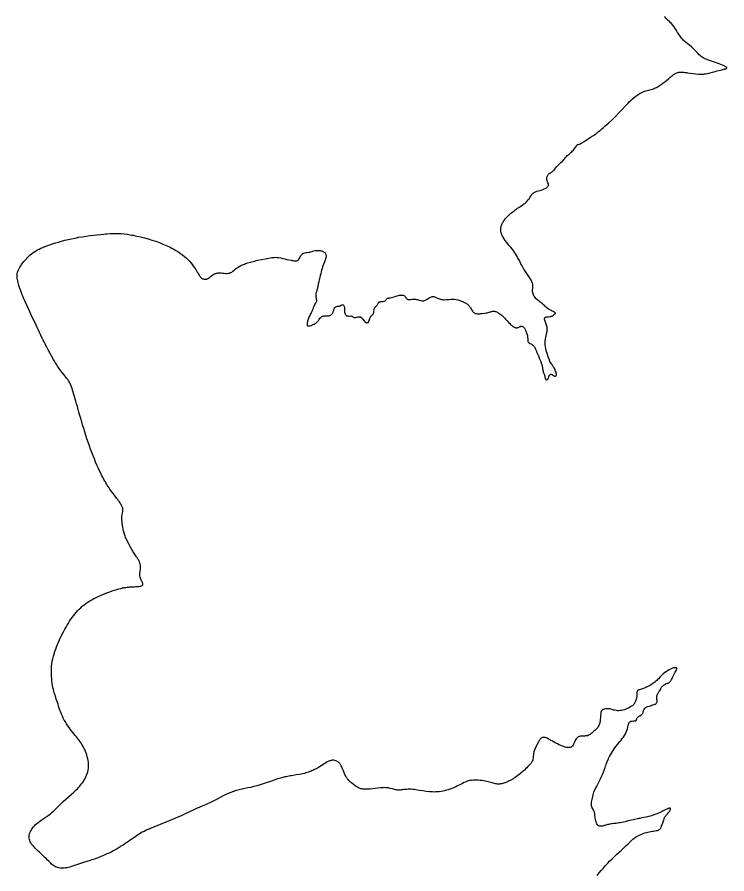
# Model space of a CAD drawing. Header units: millimetres. Extents: x -2455 to 4872, y -929 to 8563.
# Drawn here: x -646 to 1320, y 1444 to 3817 of the extents above; entities that cross this region are included whole.
import ezdxf

# ---------------------------------------------------------------- set-up
doc = ezdxf.new("R2010")
doc.units = ezdxf.units.MM
doc.layers.add('178', color=7, linetype='Continuous')

msp = doc.modelspace()

# ---------------------------------------------------------------- linework, layer by layer
at = {"layer": '178', "elevation": 178}
msp.add_lwpolyline([(960.8, 1439.7), (966.3, 1446.6), (971.8, 1453.3), (977.6, 1460), (983.5, 1466.6), (989.7, 1473.1), (995.9, 1479.6), (1002.3, 1485.9), (1008.7, 1492), (1015, 1498), (1027.7, 1509.7), (1033.9, 1515.5), (1040, 1521.5), (1045.9, 1527.3), (1048.8, 1530.1), (1051.6, 1532.8), (1054.4, 1535.4), (1057, 1537.8), (1059.6, 1540), (1062.1, 1542), (1064.5, 1543.8), (1066.8, 1545.5), (1069.1, 1546.9), (1071.2, 1548.2), (1075.5, 1550.4), (1079.6, 1552.3), (1088.1, 1555.6), (1092.3, 1557.1), (1096.6, 1558.4), (1100.8, 1559.6), (1104.9, 1560.5), (1109, 1561.2), (1112.9, 1561.8), (1116.7, 1562.4), (1120.4, 1563), (1123.9, 1563.6), (1127.1, 1564.4), (1129.9, 1565.3), (1131.2, 1565.9), (1132.3, 1566.4), (1133.3, 1567.1), (1134.1, 1567.8), (1134.8, 1568.6), (1135.4, 1569.4), (1136.5, 1571.3), (1137.3, 1573.5), (1138.3, 1576), (1139.4, 1578.7), (1142, 1584.8), (1143.2, 1587.8), (1144.2, 1590.7), (1145, 1593.3), (1145.7, 1595.8), (1146.4, 1598), (1147.2, 1600.1), (1148.2, 1602.1), (1149.6, 1604), (1151.1, 1605.9), (1152.7, 1607.6), (1156.1, 1611.1), (1159.3, 1614.5), (1160.6, 1616.3), (1161.8, 1618.2), (1162.7, 1620.1), (1163.3, 1622), (1163.5, 1622.9), (1163.5, 1623.7), (1163.4, 1624.4), (1163.2, 1624.9), (1162.8, 1625.4), (1162.3, 1625.6), (1161.7, 1625.7), (1160.9, 1625.7), (1160, 1625.6), (1159, 1625.3), (1157.8, 1624.9), (1156.5, 1624.5), (1155.2, 1623.9), (1153.7, 1623.2), (1150.6, 1621.7), (1147.1, 1620), (1143.6, 1618.2), (1140, 1616.4), (1136.6, 1614.8), (1129.9, 1611.8), (1126.4, 1610.4), (1122.5, 1609), (1120.4, 1608.2), (1118.1, 1607.4), (1113.1, 1605.8), (1107.8, 1604.1), (1102.2, 1602.5), (1096.5, 1601), (1090.8, 1599.7), (1084.9, 1598.6), (1081.8, 1598.1), (1078.7, 1597.5), (1075.3, 1596.9), (1071.8, 1596.2), (1068.1, 1595.4), (1064.2, 1594.6), (1060, 1593.6), (1055.7, 1592.6), (1046.7, 1590.5), (1037.6, 1588.4), (1033.1, 1587.4), (1028.7, 1586.5), (1024.4, 1585.6), (1020.3, 1584.9), (1016.4, 1584.3), (1012.6, 1583.8), (1008.9, 1583.3), (1005.5, 1582.9), (1002.1, 1582.4), (998.9, 1582), (995.8, 1581.5), (992.8, 1580.9), (990, 1580.3), (987.3, 1579.6), (984.6, 1578.9), (982.1, 1578.2), (979.8, 1577.6), (977.5, 1576.9), (975.4, 1576.4), (973.5, 1576), (971.7, 1575.7), (970, 1575.6), (968.5, 1575.7), (967.1, 1575.9), (965.8, 1576.3), (964.7, 1576.8), (963.6, 1577.5), (962.7, 1578.2), (961, 1580.1), (959.5, 1582.3), (958.2, 1584.7), (957.2, 1587.6), (956.3, 1590.8), (955.9, 1592.5), (955.6, 1594.4), (955.2, 1598.4), (954.4, 1607), (953.8, 1611.1), (953.4, 1613.1), (952.9, 1615), (952.3, 1616.7), (951.6, 1618.3), (950, 1621.3), (948.5, 1624.1), (947, 1626.8), (945.9, 1629.6), (945.1, 1632.5), (944.7, 1635.5), (944.6, 1638.8), (944.9, 1642.3), (945.4, 1646.1), (946.2, 1650.2), (947.2, 1654.3), (948.3, 1658.4), (949.3, 1662.3), (950.4, 1666.1), (951.6, 1670), (952.3, 1672.1), (953.2, 1674.3), (954.2, 1676.7), (955.4, 1679.3), (956.7, 1682.1), (958.2, 1685.2), (960, 1688.5), (961.8, 1692), (963.7, 1695.7), (965.7, 1699.5), (969.7, 1707.4), (973.5, 1715.5), (975.2, 1719.5), (976.8, 1723.5), (979.8, 1731.3), (982.4, 1738.8), (983.7, 1742.4), (984.9, 1745.8), (986.1, 1749.1), (987.3, 1752.3), (988.5, 1755.3), (989.7, 1758.1), (992.1, 1763.5), (994.6, 1768.5), (997.3, 1773.4), (1000.1, 1778.3), (1003.1, 1783.2), (1006.3, 1788.1), (1009.6, 1792.9), (1012.9, 1797.4), (1016.4, 1801.8), (1023.3, 1810.1), (1026.7, 1814.2), (1029.9, 1818.5), (1033.1, 1822.9), (1036, 1827.5), (1038.6, 1832), (1040.9, 1836.6), (1041.8, 1838.9), (1042.6, 1841.1), (1044, 1845.5), (1044.6, 1847.5), (1045, 1849.5), (1045.5, 1851.3), (1045.8, 1853.1), (1046.2, 1854.6), (1046.5, 1856), (1046.8, 1857.2), (1047, 1858.2), (1047.3, 1859.1), (1047.5, 1859.8), (1048, 1861), (1048.5, 1861.9), (1049.1, 1862.6), (1050.2, 1863.9), (1051.6, 1865), (1053.1, 1866), (1054, 1866.4), (1055, 1866.7), (1056.2, 1866.9), (1057.6, 1867.1), (1060.6, 1867.3), (1063.7, 1867.3), (1065.1, 1867.4), (1066.4, 1867.6), (1067.5, 1867.9), (1068.4, 1868.4), (1069, 1869.3), (1069.5, 1870.3), (1070.1, 1872.9), (1070.5, 1874.3), (1071.1, 1875.7), (1071.8, 1876.9), (1072.7, 1878.1), (1073.7, 1879.1), (1074.9, 1879.9), (1077.7, 1881.3), (1079.2, 1881.9), (1080.7, 1882.7), (1082.2, 1883.8), (1083.6, 1885.1), (1084.9, 1886.5), (1086, 1887.9), (1086.9, 1889.3), (1087.5, 1890.6), (1087.9, 1891.9), (1088.1, 1893), (1088.7, 1895.4), (1089.2, 1896.7), (1089.7, 1898.1), (1091.2, 1900.6), (1092, 1901.7), (1092.9, 1902.8), (1093.8, 1903.7), (1095, 1904.5), (1096.3, 1905.3), (1097.8, 1906.1), (1101.1, 1907.4), (1104.5, 1908.6), (1107.7, 1909.7), (1110.9, 1910.7), (1112.8, 1911.2), (1114.7, 1911.7), (1118.6, 1912.9), (1120.3, 1913.5), (1121.8, 1914.3), (1123.1, 1915.2), (1124.1, 1916.1), (1124.9, 1917.2), (1125.6, 1918.4), (1126.1, 1919.6), (1126.5, 1920.9), (1126.7, 1922.4), (1126.7, 1923.9), (1126.5, 1925.5), (1126.1, 1927.2), (1125.8, 1929), (1125.5, 1930.8), (1125.5, 1932.8), (1125.7, 1934.9), (1126.1, 1937), (1126.7, 1939.2), (1127.4, 1941.2), (1128.2, 1943.2), (1129.1, 1945), (1130, 1946.6), (1130.8, 1948.1), (1131.7, 1949.3), (1132.6, 1950.4), (1133.5, 1951.3), (1135, 1953), (1135.6, 1953.8), (1136.2, 1954.7), (1137.1, 1956.9), (1137.9, 1959), (1138.8, 1961.1), (1139.4, 1962), (1140.1, 1962.9), (1141, 1963.8), (1142, 1964.5), (1144.1, 1966), (1146, 1967.4), (1147.6, 1968.7), (1148.5, 1969.3), (1149.6, 1969.8), (1150.9, 1970.3), (1152.3, 1970.8), (1155.4, 1971.8), (1157.1, 1972.4), (1158.6, 1973.1), (1160.2, 1974), (1161.6, 1975.1), (1163, 1976.5), (1164.2, 1978.1), (1165.4, 1980.1), (1166.6, 1982.4), (1167.8, 1985.1), (1169.3, 1988.1), (1171, 1991.5), (1172.7, 1995.1), (1174.6, 1998.7), (1176.4, 2002.1), (1178.1, 2005.1), (1178.8, 2006.5), (1179.5, 2007.7), (1180.1, 2008.9), (1180.6, 2010), (1180.9, 2010.9), (1181.1, 2011.8), (1181.1, 2012.6), (1180.9, 2013.2), (1180.5, 2013.8), (1179.9, 2014.2), (1179.1, 2014.6), (1178.1, 2014.8), (1177, 2014.9), (1175.7, 2014.9), (1174.3, 2014.8), (1172.7, 2014.5), (1171.1, 2014.1), (1169.4, 2013.6), (1167.5, 2012.9), (1165.6, 2012.1), (1161.7, 2010.3), (1157.8, 2008.1), (1153.9, 2005.7), (1150.2, 2003.1), (1146.7, 2000.5), (1143.4, 1997.8), (1140.4, 1995.2), (1137.6, 1992.4), (1135, 1989.7), (1130.1, 1984.4), (1127.8, 1981.9), (1125.4, 1979.5), (1123, 1977.2), (1120.5, 1975), (1117.8, 1972.9), (1114.7, 1970.8), (1111.3, 1968.8), (1107.7, 1966.8), (1104.1, 1964.9), (1100.6, 1963.1), (1099, 1962.3), (1097.5, 1961.6), (1096.2, 1960.9), (1095, 1960.3), (1092.9, 1959.2), (1091, 1958.3), (1089.1, 1957.5), (1087.1, 1956.7), (1082.5, 1955.1), (1080.1, 1954.4), (1078, 1953.8), (1076, 1953.2), (1074.4, 1952.7), (1073.1, 1952.1), (1072.1, 1951.3), (1071.4, 1950.2), (1070.9, 1948.7), (1070.6, 1946.8), (1070.4, 1944.7), (1070.3, 1940.2), (1069.9, 1935.7), (1069.2, 1931.2), (1068, 1926.7), (1066.5, 1922.4), (1065, 1918.3), (1064.2, 1916.5), (1063.2, 1914.7), (1061.9, 1913), (1060.3, 1911.3), (1058.2, 1909.7), (1055.7, 1908.1), (1052.9, 1906.5), (1049.9, 1904.9), (1046.7, 1903.2), (1043.3, 1901.5), (1039.8, 1899.9), (1036.1, 1898.4), (1032.2, 1897.2), (1028.2, 1896.4), (1024.2, 1895.9), (1020.2, 1895.7), (1016.4, 1895.8), (1012.9, 1896.3), (1009.7, 1896.9), (1006.8, 1897.7), (1001.3, 1899.4), (998.5, 1900.1), (995.7, 1900.6), (992.9, 1900.9), (989.9, 1901), (986.9, 1900.9), (983.7, 1900.6), (980.6, 1900), (977.6, 1899.2), (976.3, 1898.7), (975.1, 1898.1), (974.1, 1897.5), (973.2, 1896.7), (972.5, 1895.8), (971.9, 1894.9), (971.5, 1893.8), (971.1, 1892.7), (970.8, 1891.4), (970.6, 1890.1), (970.3, 1887.1), (970, 1883.6), (969.7, 1879.9), (969.4, 1876.1), (969.1, 1872.4), (968.7, 1869), (968.4, 1866.1), (968.1, 1863.5), (967.6, 1861.2), (966.9, 1859), (966.1, 1856.8), (964.9, 1854.4), (963.5, 1851.9), (961.8, 1849.4), (959.8, 1846.9), (957.6, 1844.5), (955.2, 1842.2), (950.2, 1837.8), (945.3, 1833.7), (943, 1831.8), (940.6, 1830), (938.3, 1828.5), (935.8, 1827.4), (933.3, 1826.6), (930.6, 1826.1), (927.8, 1825.9), (924.9, 1825.7), (919, 1825.6), (916, 1825.4), (913.1, 1825), (910.4, 1824.2), (908, 1823.1), (905.7, 1821.5), (903.7, 1819.7), (902, 1817.6), (900.5, 1815.3), (899.3, 1812.9), (898.3, 1810.4), (896.2, 1805.3), (895.1, 1802.7), (893.7, 1800.3), (892.1, 1798), (891.2, 1797.1), (890.3, 1796.2), (889.2, 1795.4), (888.1, 1794.8), (886.8, 1794.3), (885.5, 1793.9), (884.1, 1793.7), (882.6, 1793.6), (881, 1793.6), (879.3, 1793.8), (875.9, 1794.3), (872.1, 1795.1), (868.2, 1796.3), (864.1, 1797.7), (859.8, 1799.4), (855.4, 1801.3), (850.7, 1803.6), (846, 1806.1), (841.3, 1808.7), (836.7, 1811.3), (832.4, 1813.7), (830.5, 1814.8), (828.6, 1815.9), (826.8, 1816.9), (825.1, 1817.8), (821.9, 1819.3), (819.1, 1820.5), (816.5, 1821.3), (814.2, 1821.8), (812.1, 1821.9), (810.2, 1821.7), (808.5, 1821.1), (806.9, 1820.4), (805.3, 1819.4), (803.9, 1818.1), (802.5, 1816.7), (801.2, 1815), (799.8, 1813.1), (798.5, 1810.9), (797.1, 1808.6), (795.7, 1806.1), (794.3, 1803.3), (791.5, 1797.4), (790.1, 1794.4), (788.8, 1791.6), (787.7, 1789), (786.7, 1786.7), (785.8, 1784.4), (785.1, 1782.3), (784.6, 1780.3), (784.2, 1778.2), (783.7, 1774), (783.5, 1769.8), (783.2, 1765.6), (782.6, 1761.3), (782.1, 1759.2), (781.7, 1758.1), (781.3, 1757), (780.6, 1755.7), (779.8, 1754.2), (778.7, 1752.6), (777.3, 1750.8), (775.6, 1748.8), (773.6, 1746.5), (771.2, 1743.8), (768.5, 1741), (765.5, 1737.9), (762.2, 1734.8), (758.8, 1731.5), (755.2, 1728.2), (747.9, 1721.8), (744.1, 1718.7), (740.5, 1715.9), (736.9, 1713.3), (733.3, 1710.8), (729.9, 1708.5), (726.5, 1706.4), (723.1, 1704.5), (719.8, 1702.7), (716.6, 1701.1), (713.5, 1699.6), (710.4, 1698.2), (707.4, 1697), (704.5, 1695.9), (701.6, 1694.9), (698.7, 1694.1), (695.9, 1693.4), (693, 1693), (690.2, 1692.7), (687.4, 1692.6), (684.6, 1692.7), (681.7, 1693), (678.7, 1693.5), (675.7, 1694.1), (672.6, 1694.9), (669.4, 1695.8), (666, 1696.7), (662.4, 1697.7), (658.5, 1698.7), (654.5, 1699.6), (650.2, 1700.6), (645.6, 1701.4), (640.9, 1702.2), (636, 1702.8), (631.1, 1703.2), (626.2, 1703.5), (621.3, 1703.6), (616.5, 1703.4), (611.9, 1702.9), (607.4, 1702.2), (603.2, 1701.1), (599.1, 1699.8), (595.2, 1698.2), (591.3, 1696.5), (587.4, 1694.6), (579.6, 1690.6), (575.5, 1688.5), (571.3, 1686.4), (566.8, 1684.4), (562.2, 1682.4), (557.5, 1680.5), (552.7, 1678.7), (547.7, 1677), (542.8, 1675.5), (537.8, 1674.2), (532.9, 1673), (528, 1672.1), (523.2, 1671.4), (518.5, 1670.9), (513.9, 1670.6), (509.3, 1670.5), (504.7, 1670.6), (500.2, 1670.8), (495.7, 1671.2), (486.5, 1672.3), (477.2, 1673.7), (467.8, 1675.2), (458.5, 1676.6), (453.9, 1677.2), (449.4, 1677.7), (445, 1678), (440.7, 1678.1), (436.6, 1678), (432.6, 1677.8), (428.8, 1677.5), (425, 1677.1), (421.4, 1676.7), (417.9, 1676.3), (414.6, 1676), (411.3, 1675.9), (408.2, 1675.9), (405.1, 1676.2), (402.1, 1676.7), (399.2, 1677.4), (393.4, 1679), (387.5, 1680.6), (384.5, 1681.3), (381.4, 1682), (378.2, 1682.4), (374.8, 1682.6), (371.4, 1682.7), (367.8, 1682.6), (360.6, 1682.1), (353.2, 1681.3), (345.9, 1680.4), (338.7, 1679.5), (331.7, 1678.7), (328.4, 1678.4), (325.1, 1678.2), (322, 1678.1), (319, 1678.1), (316.2, 1678.1), (313.5, 1678.3), (311, 1678.7), (308.5, 1679.1), (306.2, 1679.7), (303.9, 1680.5), (301.7, 1681.3), (299.5, 1682.3), (297.2, 1683.5), (295, 1684.8), (292.6, 1686.2), (290.2, 1687.8), (285.4, 1691.2), (280.6, 1695), (276.1, 1699), (274.1, 1700.9), (272.2, 1702.9), (270.5, 1704.8), (269, 1706.7), (267.6, 1708.6), (266.3, 1710.5), (264, 1714.5), (261.9, 1718.9), (260.8, 1721.3), (259.7, 1723.9), (257.5, 1729.3), (255.2, 1734.9), (252.8, 1740.2), (251.6, 1742.7), (250.3, 1745), (249.1, 1747.1), (247.8, 1748.9), (246.5, 1750.5), (245.1, 1751.9), (243.8, 1753.1), (242.4, 1754.2), (241, 1755.1), (239.6, 1755.9), (236.8, 1757.1), (233.9, 1758), (230.8, 1758.5), (229.3, 1758.6), (227.7, 1758.6), (226, 1758.5), (224.3, 1758.2), (222.6, 1757.8), (220.8, 1757.3), (218.9, 1756.6), (217, 1755.8), (213, 1753.9), (208.8, 1751.5), (204.6, 1748.9), (200.2, 1746.1), (195.7, 1743.1), (191, 1740.1), (185.9, 1737), (180.5, 1734), (177.6, 1732.6), (174.6, 1731.1), (171.4, 1729.7), (168.1, 1728.4), (164.7, 1727.1), (161.1, 1725.8), (157.3, 1724.6), (153.4, 1723.4), (149.3, 1722.3), (145.1, 1721.3), (136.2, 1719.5), (127.1, 1717.9), (118.2, 1716.4), (113.9, 1715.7), (109.8, 1715), (106, 1714.4), (102.4, 1713.7), (99, 1713), (95.7, 1712.3), (89.3, 1710.9), (83, 1709.1), (79.7, 1708.2), (76.2, 1707.1), (72.6, 1705.9), (68.8, 1704.7), (64.8, 1703.3), (60.8, 1701.9), (52.4, 1699), (35.1, 1693.2), (26.5, 1690.5), (17.9, 1687.9), (9.5, 1685.6), (1.1, 1683.5), (-7.1, 1681.7), (-15.2, 1680), (-23.2, 1678.4), (-31.1, 1676.6), (-38.9, 1674.5), (-46.7, 1672.1), (-54.5, 1669.2), (-62.1, 1666.1), (-69.7, 1662.6), (-77.1, 1658.8), (-91.7, 1650.9), (-99.1, 1646.9), (-106.6, 1643), (-114.5, 1639.4), (-118.5, 1637.6), (-122.8, 1635.9), (-127.2, 1634), (-131.8, 1632.1), (-136.6, 1630.1), (-141.7, 1628), (-147.2, 1625.6), (-152.9, 1623.1), (-159, 1620.3), (-165.4, 1617.3), (-172.1, 1614.2), (-179.1, 1610.9), (-186.3, 1607.6), (-193.7, 1604.1), (-201.3, 1600.7), (-209, 1597.3), (-224.8, 1590.5), (-240.7, 1584.1), (-248.5, 1581.1), (-256.1, 1578.1), (-263.5, 1575.1), (-270.6, 1572.3), (-277.4, 1569.5), (-280.6, 1568.1), (-283.6, 1566.7), (-286.6, 1565.4), (-289.4, 1564.1), (-294.7, 1561.5), (-299.6, 1558.9), (-304.1, 1556.3), (-308.4, 1553.7), (-312.6, 1551.1), (-320.6, 1545.7), (-324.7, 1542.9), (-328.9, 1539.9), (-333.4, 1536.8), (-338, 1533.6), (-342.8, 1530.3), (-347.8, 1526.9), (-352.9, 1523.5), (-358.1, 1520.2), (-363.5, 1516.9), (-369, 1513.6), (-374.6, 1510.4), (-380.2, 1507.3), (-385.9, 1504.4), (-391.6, 1501.6), (-397.3, 1498.9), (-402.9, 1496.4), (-408.5, 1493.9), (-414.1, 1491.7), (-419.5, 1489.6), (-424.7, 1487.6), (-429.9, 1485.7), (-434.8, 1484), (-439.6, 1482.5), (-444.3, 1481), (-453.3, 1478.2), (-462, 1475.5), (-470.5, 1472.7), (-479, 1469.7), (-487.5, 1466.8), (-495.8, 1464), (-499.9, 1462.8), (-504, 1461.8), (-507.9, 1460.9), (-511.9, 1460.3), (-515.7, 1459.9), (-519.5, 1459.7), (-523.2, 1459.7), (-526.8, 1460), (-530.3, 1460.5), (-533.6, 1461.2), (-536.8, 1462.2), (-539.8, 1463.4), (-542.7, 1464.9), (-545.4, 1466.7), (-548, 1468.7), (-550.6, 1470.9), (-553.3, 1473.4), (-556, 1476), (-558.8, 1478.9), (-561.8, 1482), (-565, 1485.2), (-568.5, 1488.7), (-572.3, 1492.3), (-576.3, 1496), (-584.6, 1503.7), (-588.8, 1507.7), (-592.8, 1511.5), (-596.6, 1515.4), (-600.2, 1519.2), (-603.3, 1522.8), (-604.7, 1524.6), (-606, 1526.3), (-608.3, 1529.7), (-610.1, 1532.9), (-611.4, 1536.1), (-612.4, 1539.2), (-613, 1542.3), (-613.2, 1545.3), (-613.1, 1548.4), (-612.6, 1551.4), (-611.8, 1554.6), (-610.8, 1557.8), (-609.4, 1561), (-607.7, 1564.3), (-605.8, 1567.5), (-603.5, 1570.7), (-601, 1573.9), (-598.2, 1577.1), (-595.2, 1580.2), (-591.9, 1583.2), (-588.3, 1586.1), (-584.5, 1588.9), (-576.5, 1594.4), (-568.3, 1599.9), (-560.3, 1605.4), (-556.4, 1608.3), (-552.8, 1611.2), (-549.2, 1614.3), (-545.8, 1617.4), (-539.3, 1623.8), (-532.8, 1630.4), (-526.1, 1637.2), (-519, 1644), (-511.5, 1650.7), (-503.9, 1657.5), (-496.4, 1664), (-489.2, 1670.4), (-485.7, 1673.6), (-482.4, 1676.7), (-479.2, 1679.8), (-476.1, 1682.9), (-473.2, 1686.1), (-470.3, 1689.4), (-467.6, 1692.8), (-465, 1696.3), (-462.5, 1700.1), (-460.1, 1704), (-457.8, 1708.1), (-455.7, 1712.4), (-453.9, 1716.9), (-452.2, 1721.6), (-450.8, 1726.4), (-449.7, 1731.3), (-448.9, 1736.3), (-448.5, 1741.5), (-448.5, 1746.8), (-448.9, 1752.1), (-449.6, 1757.4), (-450.6, 1762.8), (-451.8, 1768.1), (-453.4, 1773.3), (-455.1, 1778.3), (-457, 1783.2), (-459.1, 1788), (-461.2, 1792.4), (-463.4, 1796.6), (-465.8, 1800.6), (-468.2, 1804.5), (-470.7, 1808.2), (-473.3, 1811.9), (-476.1, 1815.6), (-479, 1819.3), (-482, 1823.1), (-485.2, 1827), (-488.5, 1831.1), (-491.9, 1835.4), (-495.4, 1839.9), (-499, 1844.6), (-502.5, 1849.4), (-506, 1854.3), (-509.3, 1859.4), (-512.6, 1864.6), (-515.6, 1869.9), (-518.4, 1875.4), (-521, 1880.9), (-523.4, 1886.4), (-525.6, 1892), (-527.6, 1897.6), (-529.5, 1903), (-531.3, 1908.4), (-532.9, 1913.6), (-534.6, 1918.6), (-536.1, 1923.5), (-537.7, 1928.1), (-539.2, 1932.5), (-542.1, 1941.2), (-543.4, 1945.6), (-544.7, 1950.2), (-545.9, 1954.9), (-547, 1960), (-548, 1965.3), (-549, 1971.1), (-549.8, 1977.3), (-550.4, 1983.7), (-550.9, 1990.5), (-551.1, 1997.4), (-551.2, 2004.5), (-551, 2011.6), (-550.6, 2018.8), (-549.8, 2025.9), (-548.8, 2032.9), (-547.4, 2039.9), (-545.8, 2046.7), (-543.9, 2053.4), (-541.7, 2060), (-539.4, 2066.6), (-536.9, 2073), (-534.3, 2079.4), (-528.8, 2091.9), (-522.9, 2104.2), (-516.9, 2116.1), (-513.7, 2121.9), (-510.5, 2127.5), (-507.3, 2133.1), (-504, 2138.6), (-500.7, 2143.8), (-497.2, 2149), (-493.8, 2154), (-490.2, 2158.9), (-486.5, 2163.6), (-482.7, 2168.2), (-478.7, 2172.6), (-474.6, 2176.9), (-470.2, 2181), (-465.7, 2185), (-460.9, 2188.9), (-455.8, 2192.6), (-450.6, 2196.3), (-445.1, 2199.7), (-439.5, 2203.1), (-433.6, 2206.3), (-427.6, 2209.4), (-421.5, 2212.4), (-415.1, 2215.2), (-408.7, 2218), (-402.2, 2220.6), (-395.6, 2223.1), (-389.1, 2225.4), (-382.7, 2227.6), (-376.4, 2229.6), (-370.3, 2231.4), (-364.5, 2233.1), (-359.1, 2234.5), (-356.5, 2235.1), (-354, 2235.7), (-351.7, 2236.2), (-349.4, 2236.6), (-345.3, 2237.4), (-341.5, 2238), (-338.1, 2238.4), (-335, 2238.7), (-332.2, 2238.8), (-329.6, 2239), (-327.2, 2239), (-325, 2239.1), (-320.8, 2239.3), (-317, 2239.5), (-313.6, 2239.8), (-310.5, 2240.2), (-307.7, 2240.5), (-305.3, 2240.8), (-303.3, 2241.2), (-301.6, 2241.7), (-300.2, 2242.3), (-299.2, 2243.1), (-298.4, 2244.1), (-298, 2245.3), (-297.9, 2246.6), (-298.1, 2248.1), (-298.7, 2249.7), (-299.4, 2251.5), (-300.4, 2253.3), (-301.5, 2255.4), (-302.6, 2257.6), (-303.7, 2260.1), (-304.7, 2262.8), (-305.6, 2265.8), (-306.1, 2269), (-306.3, 2270.7), (-306.3, 2272.5), (-306.2, 2276.2), (-305.8, 2280.1), (-304.9, 2287.8), (-304.7, 2291.5), (-304.6, 2294.9), (-304.8, 2298.3), (-305.4, 2301.6), (-306.3, 2304.9), (-307.6, 2308.3), (-308.4, 2310.1), (-309.3, 2311.9), (-310.4, 2313.8), (-311.5, 2315.8), (-312.8, 2317.9), (-314.1, 2320.1), (-315.6, 2322.4), (-317.2, 2325), (-318.9, 2327.6), (-320.7, 2330.4), (-324.4, 2336.3), (-328.3, 2342.6), (-332.2, 2349.2), (-336, 2355.9), (-339.6, 2362.7), (-342.8, 2369.4), (-344.3, 2372.7), (-345.7, 2375.9), (-346.9, 2379.1), (-348, 2382.1), (-349, 2385.1), (-349.8, 2388), (-351.2, 2393.6), (-352.2, 2398.9), (-354, 2409.3), (-354.9, 2414.4), (-355.7, 2419.5), (-356.2, 2424.5), (-356.4, 2429.4), (-356.2, 2431.8), (-356, 2434.2), (-355.3, 2438.8), (-354.5, 2443.3), (-353.8, 2447.4), (-353.6, 2449.4), (-353.4, 2451.3), (-353.4, 2453.2), (-353.5, 2455), (-353.8, 2456.8), (-354.3, 2458.6), (-354.9, 2460.5), (-355.8, 2462.4), (-356.8, 2464.5), (-358, 2466.7), (-359.5, 2469.2), (-361.2, 2471.8), (-363.1, 2474.6), (-365.2, 2477.5), (-367.4, 2480.6), (-369.8, 2483.8), (-379.6, 2496.7), (-384.4, 2502.9), (-389.1, 2509.3), (-391.5, 2512.7), (-393.9, 2516.4), (-396.4, 2520.3), (-399.1, 2524.6), (-400.5, 2527), (-401.9, 2529.4), (-403.3, 2531.9), (-404.8, 2534.6), (-406.3, 2537.4), (-407.9, 2540.4), (-409.5, 2543.5), (-411.2, 2546.7), (-414.5, 2553.4), (-418, 2560.6), (-421.5, 2568.2), (-425.1, 2576.1), (-428.7, 2584.4), (-432.3, 2593), (-435.9, 2601.9), (-439.4, 2611.1), (-442.8, 2620.4), (-446.2, 2629.9), (-452.8, 2649.2), (-458.9, 2668.4), (-461.9, 2677.9), (-464.7, 2687.2), (-467.4, 2696.3), (-470, 2705.2), (-472.5, 2713.9), (-474.9, 2722.3), (-477.2, 2730.4), (-479.3, 2738.2), (-481.4, 2745.6), (-483.4, 2752.8), (-485.4, 2759.6), (-487.2, 2766), (-489, 2772.1), (-490.7, 2777.8), (-492.4, 2783.2), (-494.1, 2788.2), (-495.9, 2793), (-497.7, 2797.5), (-499.6, 2801.7), (-501.6, 2805.7), (-503.8, 2809.4), (-506.1, 2813), (-508.6, 2816.4), (-511.3, 2819.9), (-514.2, 2823.5), (-517.3, 2827.3), (-520.6, 2831.4), (-522.4, 2833.6), (-524.2, 2836), (-526, 2838.5), (-527.9, 2841.1), (-529.9, 2843.9), (-531.9, 2846.9), (-534, 2850), (-536.1, 2853.4), (-538.3, 2856.9), (-540.6, 2860.6), (-542.9, 2864.4), (-545.2, 2868.4), (-549.9, 2876.6), (-554.6, 2885.1), (-559.3, 2893.9), (-563.9, 2902.6), (-568.4, 2911.3), (-572.7, 2919.8), (-574.8, 2923.9), (-576.8, 2927.9), (-580.5, 2935.7), (-584.1, 2943), (-587.4, 2950.1), (-590.6, 2956.8), (-593.6, 2963.4), (-596.6, 2969.8), (-602.3, 2982.2), (-608, 2994.5), (-613.7, 3006.7), (-619.4, 3018.8), (-624.8, 3030.7), (-627.4, 3036.5), (-629.8, 3042.2), (-632.1, 3047.7), (-634.2, 3053.1), (-636.2, 3058.4), (-638, 3063.5), (-639.6, 3068.5), (-641.1, 3073.2), (-642.4, 3077.8), (-643.5, 3082.1), (-644.4, 3086.2), (-645.2, 3090.1), (-645.7, 3093.8), (-646.1, 3097.3), (-646.2, 3100.6), (-646.1, 3103.9), (-645.7, 3107.1), (-645, 3110.3), (-644, 3113.6), (-642.6, 3117), (-640.9, 3120.5), (-638.8, 3124.2), (-636.4, 3128.1), (-633.7, 3132), (-630.7, 3136), (-627.6, 3140), (-624.2, 3143.9), (-620.7, 3147.8), (-617.2, 3151.5), (-613.5, 3155), (-609.9, 3158.3), (-606.2, 3161.4), (-602.4, 3164.2), (-598.5, 3167), (-594.4, 3169.5), (-590, 3172), (-585.3, 3174.4), (-580.2, 3176.8), (-574.7, 3179.2), (-571.8, 3180.4), (-568.8, 3181.7), (-565.6, 3182.9), (-562.3, 3184.1), (-555.4, 3186.6), (-548, 3189.1), (-540.2, 3191.6), (-532, 3194), (-523.4, 3196.4), (-514.4, 3198.8), (-505.1, 3201), (-495.5, 3203.1), (-485.5, 3205.1), (-475.4, 3207), (-465.1, 3208.7), (-454.8, 3210.3), (-444.6, 3211.7), (-434.5, 3213), (-424.6, 3214.2), (-415, 3215.2), (-405.8, 3216), (-401.4, 3216.4), (-397.1, 3216.7), (-388.8, 3217.3), (-380.9, 3217.6), (-373.1, 3217.7), (-365.4, 3217.6), (-357.6, 3217.2), (-349.7, 3216.5), (-341.5, 3215.5), (-337.2, 3214.9), (-332.9, 3214.2), (-328.4, 3213.4), (-323.8, 3212.6), (-319, 3211.6), (-314.2, 3210.6), (-304.1, 3208.2), (-293.8, 3205.6), (-283.3, 3202.6), (-272.8, 3199.4), (-262.4, 3196), (-252.2, 3192.4), (-242.3, 3188.5), (-237.6, 3186.5), (-233, 3184.5), (-228.5, 3182.5), (-224.2, 3180.4), (-220, 3178.3), (-215.9, 3176.1), (-212, 3173.9), (-208.3, 3171.7), (-204.7, 3169.5), (-201.2, 3167.3), (-197.8, 3165), (-194.5, 3162.7), (-191.4, 3160.5), (-188.4, 3158.2), (-182.7, 3153.5), (-177.5, 3148.9), (-172.7, 3144.3), (-168.3, 3139.6), (-164.3, 3135.1), (-160.6, 3130.6), (-157.3, 3126.2), (-154.3, 3122), (-151.6, 3118.1), (-149.2, 3114.3), (-147.1, 3110.8), (-145.2, 3107.7), (-143.5, 3104.9), (-142, 3102.4), (-140.7, 3100.3), (-139.5, 3098.5), (-138.3, 3097), (-137.3, 3095.7), (-136.2, 3094.7), (-135.2, 3093.8), (-134.1, 3093.1), (-132.8, 3092.5), (-131.5, 3092), (-130.1, 3091.6), (-128.5, 3091.3), (-127, 3091.1), (-125.3, 3091.1), (-123.7, 3091.2), (-122, 3091.5), (-120.4, 3091.8), (-118.8, 3092.4), (-117.3, 3093.1), (-115.9, 3093.9), (-113.1, 3096), (-110.3, 3098.3), (-107.5, 3100.7), (-104.4, 3103), (-101, 3104.9), (-97.4, 3106.6), (-95.5, 3107.2), (-93.6, 3107.8), (-91.6, 3108.2), (-89.5, 3108.5), (-87.5, 3108.7), (-85.4, 3108.7), (-81.3, 3108.5), (-77.1, 3108), (-73.1, 3107.5), (-69.1, 3107.1), (-65.4, 3107), (-61.8, 3107.3), (-58.4, 3108), (-56.7, 3108.5), (-55.1, 3109.2), (-53.4, 3109.9), (-51.8, 3110.9), (-48.6, 3113.1), (-45.5, 3115.6), (-42.2, 3118.4), (-38.7, 3121.2), (-35.1, 3123.8), (-31.2, 3126.3), (-26.8, 3128.7), (-24.5, 3129.8), (-22, 3130.9), (-19.4, 3132), (-16.6, 3133), (-13.7, 3134.1), (-10.6, 3135.1), (-7.3, 3136.1), (-3.9, 3137.2), (-0.2, 3138.2), (3.6, 3139.3), (7.6, 3140.3), (11.8, 3141.4), (16.2, 3142.4), (20.8, 3143.5), (30.5, 3145.8), (40.4, 3147.8), (45.3, 3148.8), (50.1, 3149.6), (54.7, 3150.3), (59, 3150.9), (63, 3151.3), (66.8, 3151.5), (70.2, 3151.6), (73.3, 3151.5), (76.3, 3151.3), (79.1, 3150.9), (84.4, 3150), (89.7, 3148.8), (95.4, 3147.4), (101.2, 3146), (107, 3144.6), (112.6, 3143.5), (115.1, 3143), (117.6, 3142.6), (119.8, 3142.2), (121.9, 3142), (123.8, 3141.9), (125.6, 3141.9), (127.2, 3142.1), (128.7, 3142.3), (130.1, 3142.8), (131.3, 3143.4), (132.4, 3144.1), (133.4, 3145.1), (134.4, 3146.2), (135.2, 3147.4), (136.7, 3150), (138, 3152.8), (139.3, 3155.4), (140.6, 3157.8), (142.1, 3159.7), (143.8, 3161.4), (144.7, 3162), (145.7, 3162.6), (146.9, 3163.1), (148.1, 3163.5), (150.9, 3164.1), (154, 3164.6), (157.3, 3165), (160.7, 3165.5), (164.2, 3166.2), (167.6, 3167.1), (171.2, 3168.2), (175, 3169.2), (179, 3170.1), (181.2, 3170.4), (183.5, 3170.6), (188.1, 3170.7), (190.5, 3170.6), (192.8, 3170.4), (195, 3170), (197.2, 3169.5), (199.2, 3168.9), (201.1, 3168), (202.8, 3167), (204.4, 3165.9), (205.8, 3164.6), (206.9, 3163.2), (207.9, 3161.6), (208.7, 3159.9), (209.2, 3158.2), (209.5, 3156.3), (209.6, 3154.3), (209.4, 3152.3), (208.9, 3150.1), (208.3, 3147.9), (206.8, 3143.5), (202.9, 3134.3), (201.2, 3129.8), (199.7, 3125.3), (198.4, 3120.8), (197.1, 3116.2), (195.9, 3111.4), (194.6, 3106.3), (193.3, 3101), (192, 3095.4), (190.7, 3089.6), (189.3, 3083.5), (188, 3077.2), (186.7, 3071.2), (186.1, 3068.3), (185.5, 3065.6), (184.9, 3063.1), (184.3, 3060.9), (183.8, 3058.9), (183.3, 3057.2), (182.8, 3055.7), (182.4, 3054.3), (181.6, 3052), (181.1, 3050), (180.9, 3047.9), (181, 3045.5), (181.2, 3043), (181.6, 3040.5), (182.1, 3038.1), (182.5, 3035.9), (182.8, 3034), (183, 3032.2), (182.9, 3030.6), (182.6, 3029), (181.8, 3027.3), (180.8, 3025.5), (179.6, 3023.5), (178.3, 3021.2), (176.9, 3018.5), (175.5, 3015.3), (174.1, 3011.8), (172.8, 3008.3), (171.3, 3004.7), (169.8, 3001.4), (168.3, 2998.3), (166.8, 2995.4), (165.4, 2992.7), (164.1, 2990.1), (163, 2987.4), (162, 2984.8), (158.5, 2974.4), (157.8, 2971.8), (157.1, 2969.4), (156.8, 2967.2), (156.7, 2966.3), (156.7, 2965.4), (156.9, 2964.5), (157.1, 2963.8), (157.5, 2963.2), (157.9, 2962.7), (158.5, 2962.2), (159.1, 2961.9), (159.9, 2961.7), (160.8, 2961.6), (161.8, 2961.6), (162.9, 2961.7), (165.3, 2962.3), (168, 2963.1), (170.8, 2964.2), (173.6, 2965.5), (176.4, 2966.8), (178.9, 2968.2), (181.3, 2969.7), (183.4, 2971.1), (185.1, 2972.6), (186.4, 2974), (187.5, 2975.3), (189.2, 2978), (190.8, 2980.6), (192.5, 2983), (194.6, 2985.2), (195.7, 2986.1), (196.9, 2987), (198.2, 2987.7), (199.5, 2988.3), (200.9, 2988.7), (202.4, 2989), (203.9, 2989.2), (205.5, 2989.3), (208.9, 2989.2), (212.5, 2989.1), (214.4, 2989.2), (216.4, 2989.4), (218.3, 2989.9), (220.2, 2990.6), (222, 2991.4), (223.6, 2992.4), (225, 2993.6), (226.2, 2994.9), (227.2, 2996.4), (228.1, 2998.1), (228.9, 2999.8), (229.6, 3001.7), (230.8, 3005.3), (231.9, 3008.7), (232.5, 3010.2), (233.2, 3011.6), (234.1, 3012.8), (235.3, 3013.8), (236.7, 3014.6), (238.1, 3015.2), (239.7, 3015.7), (241.2, 3016), (243.9, 3016.3), (246.3, 3016.6), (247.5, 3016.9), (248.7, 3017.5), (251.2, 3018.8), (252.4, 3019.5), (253.6, 3019.9), (254.8, 3020.1), (255.9, 3020), (257, 3019.6), (257.4, 3019.2), (257.9, 3018.7), (258.8, 3017.3), (259.5, 3015.5), (260.1, 3013.5), (260.5, 3011.3), (260.7, 3009), (260.8, 3006.8), (260.9, 3002.4), (261, 3000.2), (261.3, 2998.2), (261.8, 2996.2), (262.4, 2994.4), (263.2, 2992.8), (264.2, 2991.5), (265.3, 2990.5), (266.5, 2989.8), (268, 2989.3), (269.6, 2989.1), (271.4, 2989), (273.5, 2989), (277.7, 2989.1), (279.7, 2988.8), (281.4, 2988.3), (282.8, 2987.5), (284, 2986.7), (285.1, 2985.8), (286.3, 2985.1), (287.5, 2984.8), (288.8, 2984.7), (290.2, 2984.8), (291.7, 2985.1), (294.6, 2985.8), (297.6, 2986.6), (299, 2986.9), (300.3, 2987.1), (301.6, 2987.2), (302.8, 2987.1), (303.9, 2986.8), (305.1, 2986.3), (306.3, 2985.5), (307.5, 2984.5), (308.6, 2983.3), (309.8, 2982), (314.6, 2975.9), (315.8, 2974.5), (316.9, 2973.3), (317.9, 2972.4), (319, 2971.6), (320.1, 2971.1), (321.3, 2970.7), (322.5, 2970.5), (323.7, 2970.6), (324.8, 2970.8), (325.9, 2971.2), (326.7, 2971.9), (327.3, 2972.9), (327.7, 2974), (328.1, 2975.2), (328.8, 2977.6), (330.6, 2982.3), (331.6, 2984.7), (332.2, 2985.9), (333, 2987.1), (333.9, 2988.3), (334.9, 2989.4), (337.4, 2991.6), (338.5, 2992.9), (339.6, 2994.3), (340.5, 2995.8), (341.3, 2997.4), (341.8, 2999.2), (342.2, 3001.2), (342.5, 3005.4), (342.8, 3007.6), (343.3, 3009.8), (343.8, 3011), (344.4, 3012), (345.9, 3014.2), (349.7, 3018.2), (351.4, 3020.2), (352, 3021.1), (352.6, 3022), (353.4, 3023.7), (354, 3025.2), (354.8, 3026.5), (355.2, 3027), (355.8, 3027.5), (356.5, 3027.9), (357.3, 3028.2), (359.3, 3028.7), (361.5, 3029), (363.8, 3029.2), (366.1, 3029.4), (368.1, 3029.7), (370, 3030.1), (371.6, 3030.5), (373, 3031.2), (374.1, 3032.1), (375, 3033.2), (375.9, 3034.3), (376.7, 3035.5), (377.7, 3036.6), (378.9, 3037.5), (380.4, 3038.2), (382, 3038.7), (383.7, 3039.2), (387.2, 3039.7), (390.8, 3040.2), (394.5, 3040.9), (398.3, 3042.1), (402.4, 3043.6), (406.9, 3045.2), (409.2, 3045.9), (411.6, 3046.5), (414, 3047), (416.4, 3047.2), (418.8, 3047.2), (420.9, 3047.1), (422.9, 3046.8), (424.6, 3046.3), (426, 3045.7), (427.1, 3044.8), (428.1, 3043.8), (429.1, 3042.6), (430.8, 3039.7), (431.9, 3038.2), (433, 3036.9), (434.5, 3035.9), (436.2, 3035.2), (438.1, 3034.9), (440.1, 3034.8), (444.1, 3035), (448.1, 3035.4), (450.2, 3035.6), (452.4, 3035.7), (454.8, 3035.6), (457.3, 3035.5), (459.9, 3035.2), (462.4, 3034.7), (465, 3034.1), (467.4, 3033.2), (472.1, 3031.6), (474.4, 3031.1), (476.7, 3030.8), (479.1, 3031), (480.4, 3031.2), (481.7, 3031.6), (483.1, 3032.1), (484.5, 3032.8), (486.1, 3033.6), (487.7, 3034.5), (489.5, 3035.6), (491.3, 3036.8), (495.3, 3039.3), (497.3, 3040.4), (499.4, 3041.4), (501.6, 3042.3), (503.7, 3042.8), (505.9, 3043.1), (508, 3042.9), (510.2, 3042.5), (512.3, 3041.7), (514.5, 3040.8), (516.7, 3039.7), (521.3, 3037.4), (523.8, 3036.3), (526.3, 3035.4), (528.9, 3034.8), (531.7, 3034.4), (534.5, 3034.2), (537.4, 3034.2), (543.3, 3034.6), (549.2, 3035.2), (554.7, 3035.8), (557.4, 3035.9), (559.9, 3035.9), (564.8, 3035.7), (569.6, 3035), (574.5, 3033.9), (577, 3033.2), (579.6, 3032.4), (585, 3030.4), (590.3, 3028.1), (593, 3026.8), (595.5, 3025.4), (597.9, 3023.9), (600.1, 3022.4), (602.1, 3020.8), (604, 3019.1), (605.6, 3017.4), (607.1, 3015.7), (608.4, 3013.9), (609.6, 3012.1), (611.7, 3008.7), (613.6, 3005.4), (615.4, 3002.4), (616.3, 3001.1), (617.4, 2999.8), (618.6, 2998.7), (620.1, 2997.7), (621.7, 2996.9), (623.7, 2996.3), (626, 2995.8), (628.7, 2995.5), (631.7, 2995.4), (635, 2995.5), (638.5, 2995.7), (642, 2996.1), (649.2, 2997), (652.6, 2997.6), (655.8, 2998.2), (658.7, 2998.9), (661.3, 2999.5), (663.6, 3000.2), (665.6, 3000.8), (667.4, 3001.3), (669.1, 3001.8), (670.7, 3002.2), (672.1, 3002.4), (673.6, 3002.5), (675, 3002.5), (676.5, 3002.3), (678.1, 3001.9), (679.6, 3001.4), (681.2, 3000.8), (684.4, 2999.3), (687.5, 2997.4), (690.4, 2995.5), (693.3, 2993.5), (696.1, 2991.1), (697.6, 2989.8), (699.2, 2988.3), (700.9, 2986.7), (702.7, 2984.8), (704.6, 2982.7), (706.7, 2980.4), (708.9, 2978), (711.2, 2975.4), (715.9, 2970.3), (718.2, 2967.9), (720.6, 2965.6), (722.8, 2963.5), (724.9, 2961.7), (726.9, 2960.2), (728.8, 2959), (730.6, 2958.1), (732.2, 2957.4), (733.7, 2957), (735, 2956.7), (736.3, 2956.5), (737.4, 2956.5), (738.4, 2956.6), (739.3, 2956.7), (740.8, 2957), (742, 2957.4), (743, 2957.9), (744.9, 2958.9), (746.8, 2959.9), (747.6, 2960.3), (748.4, 2960.7), (749, 2960.9), (749.5, 2961.1), (750.4, 2961.3), (751.5, 2961.2), (752.7, 2960.9), (754, 2960.2), (755.2, 2959.3), (756.4, 2958.2), (757.7, 2956.8), (759, 2955.3), (760.1, 2953.6), (761.9, 2950), (762.3, 2949), (762.8, 2947.9), (763.3, 2946.5), (764, 2944.7), (764.7, 2942.5), (765.5, 2940), (767, 2934.7), (767.5, 2932.2), (767.8, 2929.8), (768, 2927.6), (768, 2925.5), (768, 2921.8), (768.2, 2920.1), (768.5, 2918.5), (769.3, 2917), (769.9, 2916.4), (770.6, 2915.7), (771.4, 2915.1), (772.4, 2914.5), (774.7, 2913.3), (779.6, 2910.8), (781.7, 2909.4), (783.6, 2907.8), (785.1, 2905.9), (786.5, 2903.9), (787.7, 2901.7), (788.8, 2899.4), (790, 2896.8), (791.3, 2893.8), (792, 2892.1), (792.8, 2890.3), (793.6, 2888.3), (794.5, 2886.1), (795.5, 2883.8), (796.6, 2881.3), (798.8, 2876), (801, 2870.6), (803.1, 2865.3), (804, 2862.9), (804.9, 2860.6), (805.6, 2858.5), (806.3, 2856.5), (806.8, 2854.7), (807.3, 2853), (808.1, 2849.8), (808.7, 2846.9), (809.2, 2844.1), (810, 2838.8), (810.5, 2836.3), (811, 2834), (811.8, 2831.8), (812.6, 2829.8), (813.5, 2827.9), (814.3, 2826.1), (814.9, 2824.5), (815.4, 2822.9), (815.9, 2820), (816.4, 2817.5), (816.6, 2816.3), (817, 2815.2), (817.4, 2814.2), (818, 2813.4), (818.7, 2812.8), (819.6, 2812.4), (820.5, 2812.2), (821.4, 2812.5), (822.4, 2813.1), (823.4, 2814), (824.3, 2815.2), (825.1, 2816.6), (825.7, 2818), (826.2, 2819.4), (826.9, 2822), (827.3, 2823.2), (827.8, 2824.3), (828.6, 2825.4), (829.5, 2826.4), (830.7, 2827.1), (831.9, 2827.6), (833.2, 2827.7), (834.5, 2827.5), (835.8, 2826.9), (837.1, 2826.2), (839.4, 2824.5), (840.4, 2823.7), (841.3, 2823), (842.1, 2822.6), (843, 2822.3), (844, 2822.3), (844.9, 2822.6), (845.8, 2823.1), (846.5, 2823.7), (847, 2824.5), (847.4, 2825.3), (847.5, 2826.3), (847.5, 2827.4), (847.4, 2828.7), (847.1, 2830.1), (846.4, 2833.3), (845.4, 2836.7), (844.2, 2839.9), (842.7, 2842.9), (841, 2845.9), (839.9, 2847.5), (838.8, 2849.2), (837.5, 2851.1), (836, 2853.1), (834.4, 2855.4), (832.8, 2857.8), (831.2, 2860.5), (829.7, 2863.3), (828.3, 2866.4), (827.1, 2869.5), (825, 2875.9), (823.1, 2882), (821.3, 2887.8), (819.6, 2893.2), (818.1, 2898.5), (817, 2903.8), (816.3, 2909.1), (816.1, 2911.7), (816, 2914.1), (816.1, 2916.4), (816.2, 2918.5), (816.5, 2920.4), (816.7, 2922.2), (817, 2923.9), (817.3, 2925.4), (818.3, 2931.1), (818.9, 2934.3), (819.3, 2936.1), (819.7, 2937.9), (820.2, 2940), (820.8, 2942.1), (821.4, 2944.4), (821.9, 2946.8), (822.2, 2949.4), (822.3, 2952.1), (822.1, 2955), (821.7, 2957.9), (821.1, 2960.9), (820.2, 2963.8), (819.2, 2966.7), (818.1, 2969.6), (817.1, 2972.3), (816.1, 2974.9), (815.3, 2977.3), (814.8, 2979.5), (814.6, 2981.5), (814.7, 2982.3), (814.8, 2983.1), (815.1, 2983.9), (815.5, 2984.5), (816, 2985), (816.7, 2985.5), (817.5, 2985.8), (818.4, 2986.1), (820.4, 2986.6), (822.6, 2986.9), (824.9, 2987.1), (829.6, 2987.6), (831.8, 2988), (833.9, 2988.5), (835.7, 2989.1), (837.3, 2989.9), (838.7, 2990.9), (840, 2991.9), (842.5, 2993.8), (843.6, 2994.7), (844.5, 2995.5), (844.8, 2995.9), (844.9, 2996.4), (845, 2996.8), (844.8, 2997.2), (844.5, 2997.6), (844.1, 2998.1), (843.5, 2998.6), (842.7, 2999), (840.9, 3000.1), (838.7, 3001.2), (836.1, 3002.5), (833.3, 3003.9), (827.5, 3007.1), (824.8, 3008.9), (822.3, 3010.7), (820.1, 3012.6), (818, 3014.6), (815.8, 3016.6), (813.6, 3018.8), (811.1, 3021), (808.4, 3023.3), (802.8, 3027.7), (800, 3029.8), (797.4, 3031.7), (794.8, 3033.6), (792.4, 3035.6), (790.2, 3037.7), (788.3, 3040.1), (786.5, 3042.7), (785.1, 3045.4), (783.8, 3048.1), (782.8, 3050.7), (782.1, 3053.3), (781.6, 3055.7), (781.3, 3058.1), (781.3, 3060.6), (781.5, 3063.1), (781.9, 3065.7), (782.3, 3068.4), (782.6, 3071.3), (782.5, 3074.3), (782.3, 3075.8), (782, 3077.4), (781, 3080.6), (779.7, 3083.9), (778.2, 3087.1), (776.6, 3090.1), (774.9, 3093), (773.2, 3095.7), (769.6, 3101), (765.7, 3106.4), (763.7, 3109.3), (761.7, 3112.2), (759.6, 3115.3), (757.6, 3118.6), (755.6, 3122.1), (753.6, 3125.8), (751.5, 3129.6), (749.4, 3133.7), (747.2, 3138), (744.9, 3142.5), (740.2, 3151.5), (737.7, 3155.8), (735.2, 3160.1), (732.6, 3164.2), (729.8, 3168.3), (726.8, 3172.3), (723.6, 3176.4), (720.1, 3180.5), (716.6, 3184.7), (713, 3189), (709.4, 3193.6), (706, 3198.2), (702.8, 3203), (699.8, 3207.7), (698.6, 3210), (697.4, 3212.3), (696.3, 3214.4), (695.5, 3216.5), (694.7, 3218.6), (694.2, 3220.5), (693.7, 3222.5), (693.4, 3224.4), (693.3, 3226.3), (693.2, 3228.2), (693.3, 3230.1), (693.5, 3232.1), (693.9, 3234.1), (694.4, 3236.2), (694.9, 3238.3), (695.6, 3240.5), (696.5, 3242.7), (697.4, 3244.9), (698.5, 3247.1), (699.7, 3249.4), (701, 3251.6), (702.5, 3253.8), (705.8, 3258), (709.4, 3262.1), (713.2, 3266), (717.1, 3269.6), (720.7, 3272.9), (724.2, 3275.9), (727.8, 3278.7), (731.5, 3281.5), (733.4, 3282.9), (735.5, 3284.4), (737.8, 3286), (740.1, 3287.6), (745.1, 3290.9), (750.2, 3294.3), (755.1, 3297.8), (757.4, 3299.5), (759.5, 3301.1), (761.5, 3302.8), (763.3, 3304.4), (764.9, 3305.9), (766.5, 3307.5), (769.2, 3310.7), (771.7, 3313.8), (776.1, 3320.5), (778.3, 3323.8), (780.7, 3326.9), (782, 3328.3), (783.4, 3329.6), (784.9, 3330.7), (786.5, 3331.7), (788.2, 3332.5), (789.9, 3333.3), (793.6, 3334.6), (797.5, 3335.8), (801.5, 3336.9), (805.6, 3338.1), (809.6, 3339.5), (813.3, 3341), (816.8, 3342.6), (818.4, 3343.4), (819.8, 3344.3), (821.1, 3345.2), (822.2, 3346.2), (823.2, 3347.1), (824.1, 3348.1), (824.7, 3349.2), (825.2, 3350.3), (825.5, 3351.4), (825.6, 3352.6), (825.5, 3353.9), (825.2, 3355.2), (824.2, 3358), (822.9, 3360.9), (821.7, 3364.1), (821.2, 3365.7), (820.9, 3367.4), (820.8, 3369.1), (820.8, 3370.7), (821, 3372.4), (821.3, 3374.1), (821.8, 3375.7), (822.5, 3377.3), (823.3, 3378.8), (824.3, 3380.3), (825.4, 3381.6), (826.6, 3382.8), (829.4, 3385), (835.5, 3388.8), (838.5, 3391), (839.8, 3392.1), (841.1, 3393.4), (843.5, 3396.1), (845.8, 3399.1), (848.2, 3402.2), (850.8, 3405.3), (853.8, 3408.3), (857, 3411.3), (860.2, 3414.2), (863.3, 3417.1), (866, 3420), (868.5, 3422.9), (870.7, 3425.8), (872.9, 3428.5), (875.1, 3431.1), (877.4, 3433.4), (880, 3435.6), (882.5, 3437.7), (887.7, 3441.9), (890.1, 3444.1), (892.5, 3446.3), (894.6, 3448.7), (896.7, 3451.2), (898.5, 3453.8), (900.2, 3456.4), (901.8, 3458.9), (903.4, 3461.1), (904.2, 3462), (905, 3462.8), (905.8, 3463.4), (906.7, 3463.8), (908.6, 3464.4), (910.7, 3464.9), (911.8, 3465.2), (913.1, 3465.6), (914.5, 3466.2), (916, 3466.9), (917.6, 3467.8), (919.3, 3468.9), (921, 3470.2), (922.9, 3471.5), (926.9, 3474.4), (931, 3477.3), (935.1, 3480), (939.5, 3482.6), (941.8, 3484), (944.3, 3485.5), (947, 3487.1), (949.9, 3489), (953, 3491.2), (956.5, 3493.6), (958.3, 3495), (960.3, 3496.5), (964.4, 3499.7), (968.8, 3503.2), (973.4, 3507.1), (978.1, 3511.2), (983, 3515.4), (992.8, 3524.4), (1002.5, 3533.7), (1011.8, 3543), (1020.6, 3552.2), (1029.2, 3561.3), (1037.6, 3570.1), (1046, 3578.7), (1050.3, 3582.8), (1054.5, 3586.8), (1058.7, 3590.6), (1062.9, 3594.2), (1067.1, 3597.6), (1071.3, 3600.7), (1075.5, 3603.5), (1079.6, 3606), (1083.7, 3608.2), (1087.7, 3610), (1091.7, 3611.6), (1095.6, 3612.9), (1099.4, 3614), (1103.1, 3615), (1106.6, 3615.9), (1110.1, 3616.8), (1113.3, 3617.8), (1116.5, 3618.7), (1119.4, 3619.8), (1122.2, 3621), (1124.9, 3622.3), (1127.5, 3623.7), (1132.5, 3626.8), (1137.4, 3630.2), (1142.5, 3634), (1147.6, 3638), (1158, 3646.3), (1163, 3650.3), (1167.7, 3654.1), (1172.2, 3657.6), (1174.4, 3659.1), (1176.7, 3660.5), (1179, 3661.7), (1181.4, 3662.7), (1183.8, 3663.5), (1186.4, 3664.1), (1189.1, 3664.5), (1191.8, 3664.7), (1194.8, 3664.7), (1197.8, 3664.6), (1200.9, 3664.3), (1204.2, 3664), (1207.6, 3663.5), (1211, 3663), (1218.3, 3661.9), (1225.9, 3660.8), (1233.6, 3659.8), (1241, 3659.1), (1244.7, 3658.9), (1248.1, 3658.9), (1251.4, 3658.9), (1254.6, 3659.2), (1257.6, 3659.5), (1260.4, 3659.9), (1265.9, 3661), (1287.1, 3666.6), (1292.3, 3667.9), (1297.2, 3669.1), (1301.8, 3670.2), (1306, 3671.1), (1308, 3671.6), (1309.8, 3672), (1311.4, 3672.5), (1313, 3672.9), (1314.4, 3673.3), (1315.6, 3673.7), (1316.8, 3674.1), (1317.7, 3674.5), (1318.5, 3674.9), (1319.1, 3675.3), (1319.5, 3675.8), (1319.7, 3676.2), (1319.6, 3676.8), (1319.3, 3677.3), (1318.7, 3678), (1317.8, 3678.6), (1316.7, 3679.4), (1315.3, 3680.2), (1313.7, 3681), (1311.8, 3681.9), (1309.8, 3682.8), (1307.7, 3683.7), (1303.1, 3685.6), (1298.2, 3687.5), (1293.1, 3689.3), (1287.9, 3691.2), (1282.6, 3693), (1277, 3694.9), (1271.3, 3696.8), (1265.6, 3698.9), (1262.7, 3700.1), (1259.8, 3701.4), (1256.9, 3702.8), (1254.1, 3704.4), (1251.3, 3706.2), (1248.6, 3708.3), (1245.9, 3710.5), (1243.3, 3712.9), (1238.1, 3718.1), (1232.8, 3723.7), (1227.4, 3729.2), (1224.6, 3731.8), (1221.7, 3734.4), (1215.8, 3739.2), (1209.9, 3743.9), (1204.2, 3748.5), (1201.5, 3750.9), (1198.9, 3753.3), (1196.5, 3755.8), (1194.3, 3758.4), (1192.2, 3761.1), (1190.2, 3763.8), (1186.6, 3769.3), (1183.3, 3774.8), (1180.1, 3780.1), (1176.9, 3785.3), (1173.6, 3790.2), (1170, 3794.9), (1166.1, 3799.4), (1163.9, 3801.6), (1161.6, 3803.8), (1156.9, 3808), (1152.4, 3812.3), (1150.3, 3814.4), (1148.6, 3816.6), (1147.1, 3818.8)], dxfattribs=at)

doc.saveas('drawing.dxf')
